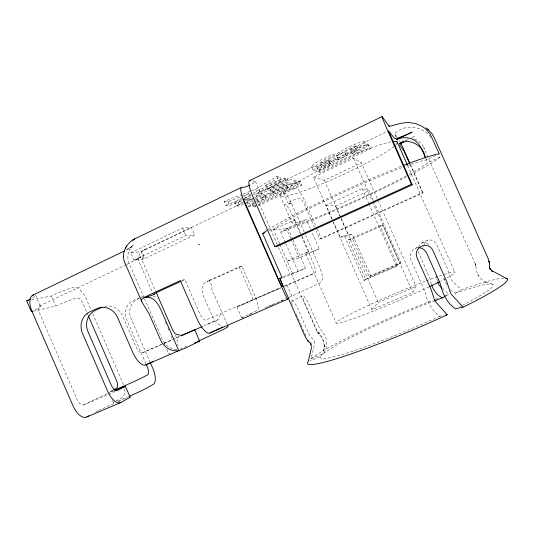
<?xml version="1.0" encoding="UTF-8"?>
<svg xmlns="http://www.w3.org/2000/svg" width="534" height="534" viewBox="0 0 534 534"><rect width="100%" height="100%" fill="white"/><g stroke="black" fill="none" stroke-linecap="round" stroke-linejoin="round"><path stroke-width="0.4" stroke-dasharray="2.67 2" d="M338.276 159.739L346.259 155.781L344.397 151.382L347.374 149.306L353.134 146.563A5.62 0.701 -25 0 1 354.603 146.009L356.785 145.715L350.604 149.58L352.327 153.478L355.07 153.498C358.888 150.995 364.261 149.714 366.931 145.829L365.042 141.63L363.04 141.543A16.053 2.002 -25 0 0 360.049 142.331L354.189 144.507A12.956 1.622 -25 0 0 350.578 146.096L343.275 149.88L339.264 152.697L332.782 154.553A13.13 1.649 -24.8 0 0 329.672 155.821C323.517 159.045 315.928 161.275 311.369 166.668L313.091 170.566L314.326 171.007L320.74 169.311L330.78 165.146L328.677 160.093L323.27 162.363A8.043 1.008 -24.7 0 1 321.655 162.903A7.269 0.908 -24.7 0 1 320.527 163.164L319.779 162.983L322.423 161.001L332.956 156.021A8.264 1.035 -24.8 0 1 334.745 155.407L335.212 155.274A6.875 0.861 -24.8 0 1 336.233 155.08L338.456 159.292L338.276 159.739L336.727 155.387M291.624 301.53L291.938 300.655L303.038 295.836L304.547 296.63L307.858 301.677L319.933 329.091C327.168 334.925 329.231 346.172 323.397 353.722L311.008 358.821L314.546 344.116C315.621 339.517 309.907 337.702 308.819 333.763L296.45 305.748L293.833 301.79L291.938 300.655M356.785 145.715L358.454 149.86L352.327 153.478M291.324 273.588L317.329 332.302L317.243 331.347L317.123 332.248C321.388 335.993 324.438 341.319 324.198 347.16L324.318 345.805L323.631 350.765C325.84 343.629 322.629 336.08 317.243 331.347L304.32 301.877L302.885 297.525L303.038 295.836M261.039 193.635L264.584 194.449L266.186 198.101L262.681 197.366C256.821 189.784 272.487 188.395 275.891 184.871C282.379 182.348 289.301 177.735 296.457 180.726L298.065 184.363L257.755 203.467M262.681 197.366L264.323 195.644L268.896 192.921L285.043 185.525L292.198 183.449L298.065 184.363M365.183 141.89C362.599 145.842 357.166 147.124 353.368 149.647L350.604 149.58M313.091 170.566C317.743 165.266 325.273 163.03 331.44 159.813A13.13 1.582 -24.7 0 1 334.551 158.545L341.012 156.656L345.037 153.879L352.353 150.107A12.956 1.555 -24.9 0 1 355.964 148.519L361.818 146.336A16.06 1.922 -24.9 0 1 364.802 145.528L366.931 145.829M324.025 348.902L323.224 351.873L320.78 356.465L309.647 361.037M220.429 314.292L219.02 318.478L217.632 319.839L202.907 326.281M346.052 155.594L348.555 153.572L354.883 150.521A5.62 0.674 -24.9 0 1 356.358 149.967L358.528 149.647M475.467 265.271L475.841 264.283L475.3 263.849L475.948 264.771L475.36 266.132L475.994 265.024L475.44 264.23L475.834 265.338L475.994 265.024L475.867 267.08L476.728 271.766L478.511 275.998L477.496 273.969M418.276 247.122C420.118 242.523 425.772 240.567 430.317 239.933C433.308 240.1 435.824 242.343 436.999 244.999L448.36 270.638L450.99 279.269L452.452 281.291L461.483 289.642A108.442 10.039 -22.9 0 1 503.495 278.194M424.176 244.378L425.558 241.955L427.714 240.393M333.216 222.137L371.824 309.647L412.822 292.445L416.099 286.458L378.513 201.492M371.824 309.647L378.239 302.404L416.099 286.458M130.683 247.582L132.766 245.42L130.683 247.582L131.457 246.735L129.241 250.112L129.435 249.672C127.379 253.964 127.306 259.083 129.155 263.462L143.386 296.076M144.52 249.758L145.335 249.438L143.793 250.146L144.36 249.845C139.768 251.721 136.971 257.355 139.187 262.007L152.077 291.517M364.028 280.397L396.588 266.373L397.643 265.458L380.048 225.662L348.281 239.859L365.663 279.242L364.028 280.397L344.21 235.487L340.218 237.276L333.503 222.044M348.281 239.859L352.48 238.932L369.181 276.745L399.919 263.496L400.854 262.681L374.701 203.541M131.885 246.341L130.616 247.376L133.186 245.346L126.011 250.112M369.181 276.745L370.629 275.718L400.854 262.681M293.133 240.1L305.548 268.308L303.626 268.976A86.228 1.382 -23.8 0 1 292.305 272.927L287.125 261.146L308.732 251.414A64.494 2.029 -24 0 0 319.245 248.884L311.609 231.562M126.191 264.817L39.649 305.895L38.682 308.652A8.057 3.965 63.2 0 0 39.803 313.785L76.929 399.292A8.043 3.992 67.3 0 0 83.765 404.912L107.808 394.593M251.734 190.731L255.586 189.243L276.872 176.307L279.803 176.968L281.578 180.993L267.374 189.383L265.632 185.438L279.803 176.968M243.391 204.001L239.859 206.117L236.368 205.95L234.68 202.112L243.11 196.986M243.811 196.559L248.731 193.568L250.459 197.487L248.343 198.761M234.68 202.112L238.197 202.339L243.831 198.922M244.532 198.494L252.275 193.789M252.982 193.361L259.317 189.517L287.259 178.65L288.961 182.501L261.033 193.415L253.977 197.653M253.483 194.703L257.335 193.215L278.675 180.399L281.578 180.993M236.368 205.95L242.71 202.146M246.214 202.306L248.33 201.038M450.282 289.855L455.275 293.259L461.483 289.642M445.957 295.816L448.747 294.207L442.499 288.514M126.117 250.052L128.26 248.837L126.211 249.992M116.092 400.967L122.166 397.656A14.618 6.595 67.2 0 0 124.248 388.345M227.237 324.398L213.82 293.76C210.703 291.591 212.485 277.58 206.938 281.738C199.91 284.282 201.645 292.852 204.355 298.005L213.066 317.904A14.552 13.911 67.6 0 0 222.865 326.334M417.755 247.422C411.981 248.524 408.664 255.339 411.207 260.572L424.857 291.417C426.953 300.942 431.612 310.461 439.769 316.201L443.5 315.474M83.765 404.912L90.767 401.348A16.26 0.447 -24.1 0 1 107.521 393.631M112.954 390.06L110.271 391.429A15.299 0.4 -24 0 0 109.39 391.889M126.912 264.464L140.769 256.914L136.584 259.417L144.006 254.438L142.531 257.388L142.298 259.631L142.258 259.07L142.698 261.56L155.621 291.204M336.553 155.848L344.53 151.876L346.259 155.781M144.874 249.592L243.184 202.733M241.755 317.823L257.241 310.428A14.585 3.811 66.2 0 0 254.872 295.682L241.922 266.179L239.152 266.833L218.893 276.038A9.478 0.474 -23.6 0 1 207.993 280.457L209.495 280.337L209.882 281.204M169.091 353.695L169.799 353.341M241.702 317.87L236.942 307.023L280.123 287.926M130.67 252.836L182.494 228.065L191.499 227.678L194.67 234.907L144.3 258.75L133.874 260.178L130.67 252.836L141.196 251.647L191.499 227.678M256.721 193.815L388.558 130.857M317.022 168.177L367.626 144.067L368.78 145.028L370.456 148.806L320.46 172.522L318.685 171.935L317.022 168.177L318.825 168.804L368.78 145.028M254.771 204.882L251.033 206.651L248.43 206.524L246.835 202.9L254.231 199.382M254.972 199.028L264.584 194.449M270.171 189.997L272.647 190.611L286.237 184.143L287.853 187.821L274.256 194.276C271.966 195.043 268.796 190.671 270.758 189.263A7.035 0.854 -24.2 0 1 272.567 188.122L279.616 184.851A7.429 0.901 -24.2 0 1 281.979 184.05L286.237 184.143M246.835 202.9L249.458 203.067L296.457 180.726M251.914 203.227L254.411 203.387L255.946 206.885L253.47 206.765L251.914 203.227L255.659 201.445M256.407 201.091L298.379 181.153L300.335 181.6L301.897 185.151L258.209 205.817M318.685 171.935L369.314 147.891L370.456 148.806M133.874 260.178L185.765 235.541L194.67 234.907M256.667 202.319L300.335 181.6M248.43 206.524L254.351 203.721M257.308 202.313L266.186 198.101M331.874 219.094L313.405 177.241L353.475 158.251L361.391 162.803L377.171 198.461M253.47 206.765L257.214 204.989M257.969 204.635L299.961 184.751L301.897 185.151M404.592 140.976L408.33 139.22M412.068 137.458L414.304 136.397A17.128 1.742 -25.2 0 0 412.255 137.385M313.405 177.241L324.325 180.265L361.391 162.803M300.342 233.605L289.822 209.835L287.078 206.011L284.522 204.762L291.531 203.427A14.945 2.603 65.3 0 0 284.221 192.994L283.688 192.921A5.634 0.627 -24.2 0 1 287.586 190.371A5.634 0.627 -24.2 0 1 293.727 188.168L296.911 188.729A14.745 2.336 65.4 0 1 305.455 202.406L316.802 228.138M288.841 297.431L293.226 295.482A99.397 0.968 -23.6 0 1 298.566 292.999L320.467 282.84C324.552 278.648 321.261 271.766 319.652 267.06L305.535 235.013M269.31 230.628L270.778 229.947L288.093 228.665L292.792 239.339M279.689 243.851L273.435 229.633L294.795 219.761A64.454 4.672 -24.3 0 0 306.302 219.514L311.282 230.815M332.155 219L326.107 205.29L362.206 188.609L369.001 190.651L373.359 200.51M435.684 155.594L426.326 159.913A86.148 6.261 -24.3 0 0 404.151 166.802M409.438 174.097A86.148 6.261 -24.3 0 0 427.754 162.777L440.063 157.103L439.075 154.887M290.676 238.404L286.398 228.679L306.302 219.514M326.107 205.29L335.452 206.097L369.001 190.651M285.43 242.696L280.744 232.05L288.093 228.665M139.528 297.598L133.266 300.475A14.758 13.73 71.9 0 0 126.712 319.646L145.936 363.754M139.528 298.426L137.472 299.374A14.565 13.57 71.9 0 0 130.977 318.297L150.081 362.119M140.215 298.112L142.965 296.844M181.814 280.951L184.824 279.569L199.389 312.851A8.991 2.904 66 0 0 205.737 320.053L280.59 287.612M241.922 266.179L221.904 275.277A20.412 1.021 -23.6 0 1 208.113 281.224L206.938 281.738M319.719 239.032L422.581 192.587L423.015 192.907L321.475 238.738L319.719 239.032L316.035 230.668M164.846 344.797L164.185 343.289L167.209 341.954M328.677 160.093L329.091 161.335C323.484 163.497 317.884 166.962 311.743 167.042L311.369 166.668M330.379 163.958L324.979 166.234A8.05 0.961 -24.7 0 1 323.364 166.775A7.269 0.868 -24.7 0 1 322.242 167.049L321.521 166.982L319.799 163.084M287.125 261.146L298.8 258.022L319.245 248.884M340.218 237.276L348.542 235.754L352.253 234.086L370.629 275.718M352.48 238.932L383.025 225.288L399.919 263.496M283.38 276.672L292.312 272.927M282.619 277.834A99.344 1.595 -23.8 0 0 298.146 271.592L305.548 268.308M284.682 285.917L288.32 284.335A99.371 0.574 -23.8 0 0 293.747 282.032L314.646 273.168A7.763 2.924 65.9 0 0 315.561 271.693L314.76 266.453L301.663 236.622M236.942 307.023L280.664 288.133M284.435 286.471L314.646 273.168M179.811 336.373L174.725 338.616M104.597 306.369A16.554 15.239 71.9 0 1 122.646 316.055L135.936 346.553A8.244 3.364 66.2 0 0 142.378 352.827L161.428 344.457M163.571 343.516L180.145 336.293M161.535 344.43L142.378 352.827M207.386 324.318L217.632 319.839M265.238 307.717L267.521 306.723M268.282 306.396L285.79 298.76M270.391 305.648L272.674 304.654M281.038 301.009L283.32 300.015M251.694 313.625L248.423 315.047M180.085 349.123L186.706 346.246M164.185 343.289L170.406 340.565A7.503 2.783 66.2 0 0 171.114 336.193M365.663 279.242L397.643 265.458M114.136 390.775L110.498 392.336A16.26 0.447 -24.1 0 0 108.135 393.364M108.562 394.266L115.324 391.362M118.067 401.808L121.712 400.26A16.274 0.681 -24.2 0 1 123.194 399.639M242.089 317.73L242.917 317.396M267.374 189.383L286.284 181.954L288.961 182.501M242.496 194.296L224.013 201.425L225.782 205.45L229.647 205.637L241.982 200.804M246.601 198.995L250.459 197.487M265.632 185.438L284.555 178.042L287.259 178.65M224.013 201.425L227.905 201.672L241.021 196.565M241.789 196.265L248.731 193.568M225.782 205.45L243.484 198.588M244.252 198.288L252.716 195.003M243.264 193.996L250.967 191.025M415.452 248.337L417.027 247.829M168.944 353.842L169.512 353.628M421.833 243.103C424.497 241.949 427.621 243.103 429.456 245.193M141.797 296.797L145.215 295.923M181.847 280.27L184.824 279.569M32.995 311.269L55.71 306.156A18.536 1.669 -22.5 0 1 76.168 298.019L78.324 298.045L80.314 299.414A7.342 3.304 63.8 0 1 83.037 303.626L86.668 311.963M31.459 299.921L51.297 296.003A18.536 1.902 -22.4 0 1 74.086 287.359L75.034 287.272A14.632 6.555 63.7 0 1 86.388 299.22L91.027 309.874M39.649 305.895L39.843 305.862A20.859 2.029 -22.1 0 1 33.769 310.468M344.21 235.487L352.253 234.086M380.048 225.662L383.025 225.288M291.531 203.427L288.2 203.167A5.634 0.547 -24.2 0 1 292.138 200.697A5.634 0.547 -24.2 0 1 298.259 198.448L300.675 198.721A7.403 1.175 65.4 0 1 304.967 205.563L314.359 226.863M176.861 349.636C170.58 349.216 164.766 345.071 162.256 339.304L144.714 299.107M287.853 187.821L283.627 187.801A7.436 0.861 -24.2 0 0 281.271 188.602L274.216 191.873A7.035 0.814 -24.2 0 0 272.4 193.001L271.813 193.715M252.375 180.926L255.292 181.433A6.962 0.961 -24.1 0 1 249.758 185.164M492.495 284.195L485.459 282.206L486.714 282.833L480.974 278.795L478.157 275.27M414.638 139.06C419.056 140.789 423.001 144.354 424.336 148.999L423.809 147.811L475.674 264.71M310.534 342.06L311.349 343.242M430.604 137.318C424.563 128.661 412.368 124.909 402.496 128.674C400.213 129.555 398.044 130.723 396.088 132.198C393.391 133.4 395.567 135.956 396.375 137.765M396.629 136.624L394.386 133.54L394.719 134.027M446.578 284.902L443.454 277.34M338.456 159.292L337.969 159.005A6.875 0.821 -24.7 0 0 336.954 159.205L336.48 159.339A8.264 0.988 -24.7 0 0 334.698 159.96L325.526 164.178L321.521 166.982M425.825 158.424L427.754 162.777M410.352 164.352L423.015 192.907M410.239 164.739L422.581 192.587M396.709 138.513L398.037 141.503M407.622 165.573L454.955 272.333M367.626 144.067L369.314 147.891M353.368 149.647L355.07 153.498M353.475 158.251L372.358 200.951M372.699 201.712L412.822 292.445M362.206 188.609L368.607 203.094M368.947 203.854L396.588 266.373M339.264 152.697L341.012 156.656M329.091 161.335L330.78 165.146M324.325 180.265L340.739 217.438M341.072 218.199L378.239 302.404M335.452 206.097L339.818 215.983M341.159 219.02L348.542 235.754M318.825 168.804L320.46 172.522M298.379 181.153L299.961 184.751M317.136 228.899L321.475 238.738M284.555 178.042L286.284 181.954M304.186 231.956L293.093 206.778A14.625 5.44 64.2 0 0 291.444 203.467M276.872 176.307L278.675 180.399M283.567 192.861L288.08 203.114M294.795 219.761L300.769 233.325M302.097 236.342L308.732 251.414M280.163 195.871L292.011 222.785M305.575 253.583L336.146 323.023M272.647 190.611L274.256 194.276M291.003 239.152L299.234 257.855M285.763 243.451L298.146 271.592M259.317 189.517L261.033 193.415M255.486 181.533L261.079 194.243M280.023 244.599L287.259 261.053M255.586 189.243L257.335 193.215M277.259 244.565L258.636 202.226A9.519 1.936 64.9 0 1 257.054 193.729L260.892 194.169A6.962 0.841 -24 0 1 255.299 197.767M278.408 247.309L290.029 273.722M286.965 284.909L291.884 296.103M249.458 203.067L251.033 206.651M296.31 314.246L297.965 318.017M298.299 318.765L300.615 324.045M300.949 324.799L305.922 336.106M238.197 202.339L239.859 206.117M227.905 201.672L229.647 205.637M239.152 266.833L250.806 293.4A7.322 1.922 66.1 0 1 251.968 300.776M182.494 228.065L185.765 235.541M141.196 251.647L144.3 258.75M40.33 306.002L35.491 294.968A20.853 2.316 -21.9 0 1 31.927 298.159M165.333 322.055L166.328 324.325M167.976 328.103L168.971 330.372M166.822 349.329L168.797 353.862M92.682 313.672L122.146 381.369A14.618 6.595 67.2 0 1 123.548 385.268M86.995 312.724L87.99 315M112.4 400.433L113.368 402.656M51.297 296.003L55.71 306.156M435.717 275.491L436.305 276.966M292.298 304.614L292.525 305.294M431.399 284.302L429.93 278.561L418.129 251.567M292.098 303.979L291.704 302.371M436.825 278.534L437.493 281.558M423.796 246.514L423.802 247.269M396.689 143.826A64.42 6.982 -24.7 0 1 395.093 145.522M394.085 146.396A64.42 6.982 -24.7 0 1 305.975 190.131A64.42 6.982 -24.7 0 1 300.061 180.672A64.42 6.982 -24.7 0 1 391.208 141.79M406.554 140.322A17.128 1.742 -25.2 0 1 408.343 139.361M112.781 390.815A15.299 0.4 -24 0 1 109.23 392.19M440.063 157.103A99.257 7.222 -24.3 0 1 409.204 175.466M406.327 176.954A99.257 7.222 -24.3 0 1 280.744 232.05M268.081 229.727A99.257 7.222 -24.3 0 1 401.982 166.034M406.594 175.633A86.148 6.261 -24.3 0 1 286.398 228.679M273.435 229.633A86.148 6.261 -24.3 0 1 323.858 201.518A86.148 6.261 -24.3 0 1 402.729 167.329M95.486 412.215A16.26 0.674 -24.2 0 1 97.969 410.92M98.576 410.619A16.26 0.674 -24.2 0 1 115.157 403.05M124.576 399.065A16.274 0.681 -24.2 0 1 125.844 398.558M399.319 140.329A15.272 0.354 66 0 1 400.026 141.637M117.934 401.061A15.306 0.607 -24.2 0 0 121.365 399.632L127.813 396.889A15.312 0.614 -24.1 0 0 130.149 395.888M113.755 402.596A15.306 0.607 -24.2 0 1 113.869 402.202M175.432 335.065A14.939 5.52 66.3 0 1 177.942 345.591M153.011 295.996A14.598 13.63 72.1 0 1 157.356 298.286M426.406 280.824A64.594 3.952 -23.2 0 1 446.431 278.181M445.797 278.528A64.594 3.952 -23.2 0 1 440.724 281.184M429.049 286.918A64.594 3.952 -23.2 0 1 351.899 319.145A64.594 3.952 -23.2 0 1 349.309 314.633A64.594 3.952 -23.2 0 1 425.705 281.091M455.275 293.259A93.724 8.657 -22.9 0 1 462.791 305.061M462.084 305.421A93.724 8.657 -22.9 0 1 459.921 306.516M439.769 316.201A93.724 8.657 -22.9 0 1 320.78 356.465M323.397 353.722A93.724 8.657 -22.9 0 1 434.249 300.916M311.008 358.821A108.442 10.039 -22.9 0 1 433.034 300.161M435.21 299.32A108.442 10.039 -22.9 0 1 439.021 297.852M444.301 295.856A108.442 10.039 -22.9 0 1 448.747 294.207M209.495 280.337L209.141 280.757L209.495 280.337M199.736 244.298L198.688 244.912L199.736 244.298M318.618 333.082L317.937 333.096L320.373 333.062L318.618 333.082"/><path stroke-width="0.8" d="M489.531 266.62L489.544 263.229L488.997 261.526L489.544 263.229M174.711 333.43L176.968 334.464L181.44 335.425L194.75 329.838L199.656 341.059L185.104 348.228L178.79 350.698A17.735 16.654 67.9 0 1 160.574 339.984L149.24 314.112L142.051 302.177L125.056 263.222C120.117 252.936 127.306 241.348 137.245 237.67L241.528 187.361M123.548 256.767L123.561 256.4M489.585 266.66L489.451 268.075L489.518 267.073L489.738 268.422L489.524 267.581L492.335 271.612L491.554 270.478L507.3 278.928M311.582 347.394L308.158 361.651A108.442 10.039 -22.9 0 0 447.232 314.753L436.245 302.538L434.482 299.888L431.205 289.708L417.314 258.329C411.948 247.315 428.715 239.439 433.228 251.187L447.038 282.359L450.255 292.498L452.018 295.122L463.152 307.157A108.442 10.039 -22.9 0 0 505.711 278.267M125.41 248.023L126.665 245.874M141.677 301.323L141.497 299.894L142.665 298.459A25.005 1.509 -23.3 0 1 155.154 292.191L180.358 280.617L197.006 318.685A18.089 5.867 66.1 0 0 209.835 333.042L287.359 299.267L288.387 298.005L283.254 286.324L281.852 286.491L280.35 283.461L244.739 202.059L243.144 199.656L248.604 200.03A6.962 0.841 -24 0 0 253.116 198.695M434.249 300.916A93.724 8.657 -22.9 0 1 442.472 297.832L445.263 296.216M124.429 250.98L32.821 295.162A16.2 8.01 63 0 0 32.047 311.462L72.984 405.78A16.174 8.07 67.5 0 0 86.802 416.947L120.831 402.509L128.807 398.064A16.274 0.681 -24.2 0 0 129.642 397.183M86.802 416.947L88.971 415.766M113.629 389.72L116.312 388.351A7.336 3.324 67.1 0 0 116.352 380.188L88.317 315.754M249.485 180.666L382.017 116.599M120.831 402.509A16.38 7.449 67.3 0 1 107.501 390.915L82.556 333.556A16.761 15.359 71.8 0 1 89.785 311.863L96.781 308.625A16.801 15.439 71.9 0 1 117.613 317.563L132.792 352.407A16.567 6.795 66.3 0 0 145.795 364.896L153.265 361.304M209.835 333.042L219.334 328.51M220.789 327.816L222.251 327.115M403.103 141.684L399.365 143.446C410.019 137.792 423.041 145.495 425.184 156.976M102.094 307.257L95.192 310.448A16.514 15.159 71.8 0 0 88.043 331.834L110.979 384.567A8.15 3.685 67.2 0 0 117.58 390.394L124.022 387.07A16.267 0.447 -24 0 0 117.039 389.526L114.857 390.467M281.124 278.361A99.344 1.595 -23.8 0 1 281.899 277.333L262.708 233.678L264.911 232.664M181.066 281.298L159.993 290.97A11.608 0.701 -23.3 0 0 154.219 294.448L143.94 297.879L148.132 296.37M274.83 246.595L411.447 184.297L412.228 184.877L277.927 246.074L274.83 246.595L253.249 197.52A19.164 3.912 64.9 0 1 250.179 180.539M194.75 329.838L192.734 330.733M181.26 335.773L202.226 326.574M197.24 341.667L224.12 329.131L228.212 326.614L227.564 325.139M145.795 364.896L179.21 350.524M194.256 343.242L196.091 342.468M197.587 341.84L199.656 341.059M32.821 295.162L33.709 294.901M463.152 307.157L455.435 308.739C447.178 303.199 442.452 293.693 440.457 284.188L426.88 253.537C425.485 250.312 422.321 247.729 418.716 247.669M32.607 311.042A20.859 2.029 -22.1 0 1 31.372 311.636L26.7 300.862L28.289 300.549M445.736 315.04L447.232 314.753M145.221 297.485C153.432 295.582 158.525 304.32 161.301 310.654L178.79 350.698M442.472 297.832C437.059 295.596 433.621 290.302 431.619 285.022M426.005 127.806L428.462 129.902M441.945 288.013L438.955 285.123L437.613 282.166M427.827 129.301L432.046 133.78L434.436 138.006L488.303 258.89L489.244 262.287M308.599 341.727L307.544 340.438L311.082 344.25L310.634 343.589L311.476 346.506M174.464 332.755L172.575 330.025L156.282 292.725M308.145 341.159L305.515 337.328L288.213 298.025M490.633 269.643L489.705 268.555L490.305 269.263M287.359 299.267L280.744 285.223L245.006 203.935A18.303 0.38 66.1 0 1 243.15 199.663M425.371 157.757C422.421 150.348 419.223 140.929 410.573 138.5C405.933 137.044 400.827 137.532 396.442 139.574L412.161 132.132A18.81 2.103 -25.3 0 1 394.346 138.306L388.558 130.857L412.228 184.877M409.685 162.85L406.354 155.334A15.272 0.354 66 0 0 400.867 143.346M409.905 163.985L403.831 150.661L399.692 145.241A17.128 1.742 -25.2 0 1 403.784 141.904M397.142 141.937L407.288 164.812M411.447 184.297L388.692 132.946A20.065 0.607 65.9 0 1 382.19 116.739L389.206 126.398L388.892 125.997L391.509 125.884L400.68 123.334L407.863 122.44L415.472 123.434L422.301 126.451L425.358 128.654L430.244 134.308L439.288 153.925A99.257 7.222 -24.3 0 0 403.424 165.473M150.414 362.873L152.717 368.16A14.785 6.068 67.1 0 1 153.291 384.4L146.483 388.198A15.312 0.614 -24.1 0 1 130.149 395.888M146.269 364.515L147.264 366.798A7.423 3.064 67 0 1 147.504 374.935L141.951 377.805A15.312 0.407 -24 0 1 123.227 386.356L116.786 389.119A15.299 0.4 -24 0 1 114.656 390.027M125.363 386.216L130.102 397.102M279.996 278.688L283.113 286.418L279.929 278.461M392.724 141.537A64.42 6.982 -24.7 0 1 397.002 143.352M243.25 199.603A18.67 4.038 64.8 0 1 242.202 187.234L243.03 187.347A6.962 0.961 -24.1 0 0 249.758 185.164M283.214 286.404A99.371 0.574 -23.8 0 1 283.254 286.324M262.708 233.678A99.257 7.222 -24.3 0 1 266.933 230.494M30.625 298.88A20.853 2.316 -21.9 0 1 26.7 300.862M439.916 281.592A64.594 3.952 -23.2 0 1 429.757 286.578M133.774 239.559L132.726 240.167L134.681 239.032L133.774 239.559"/></g></svg>
